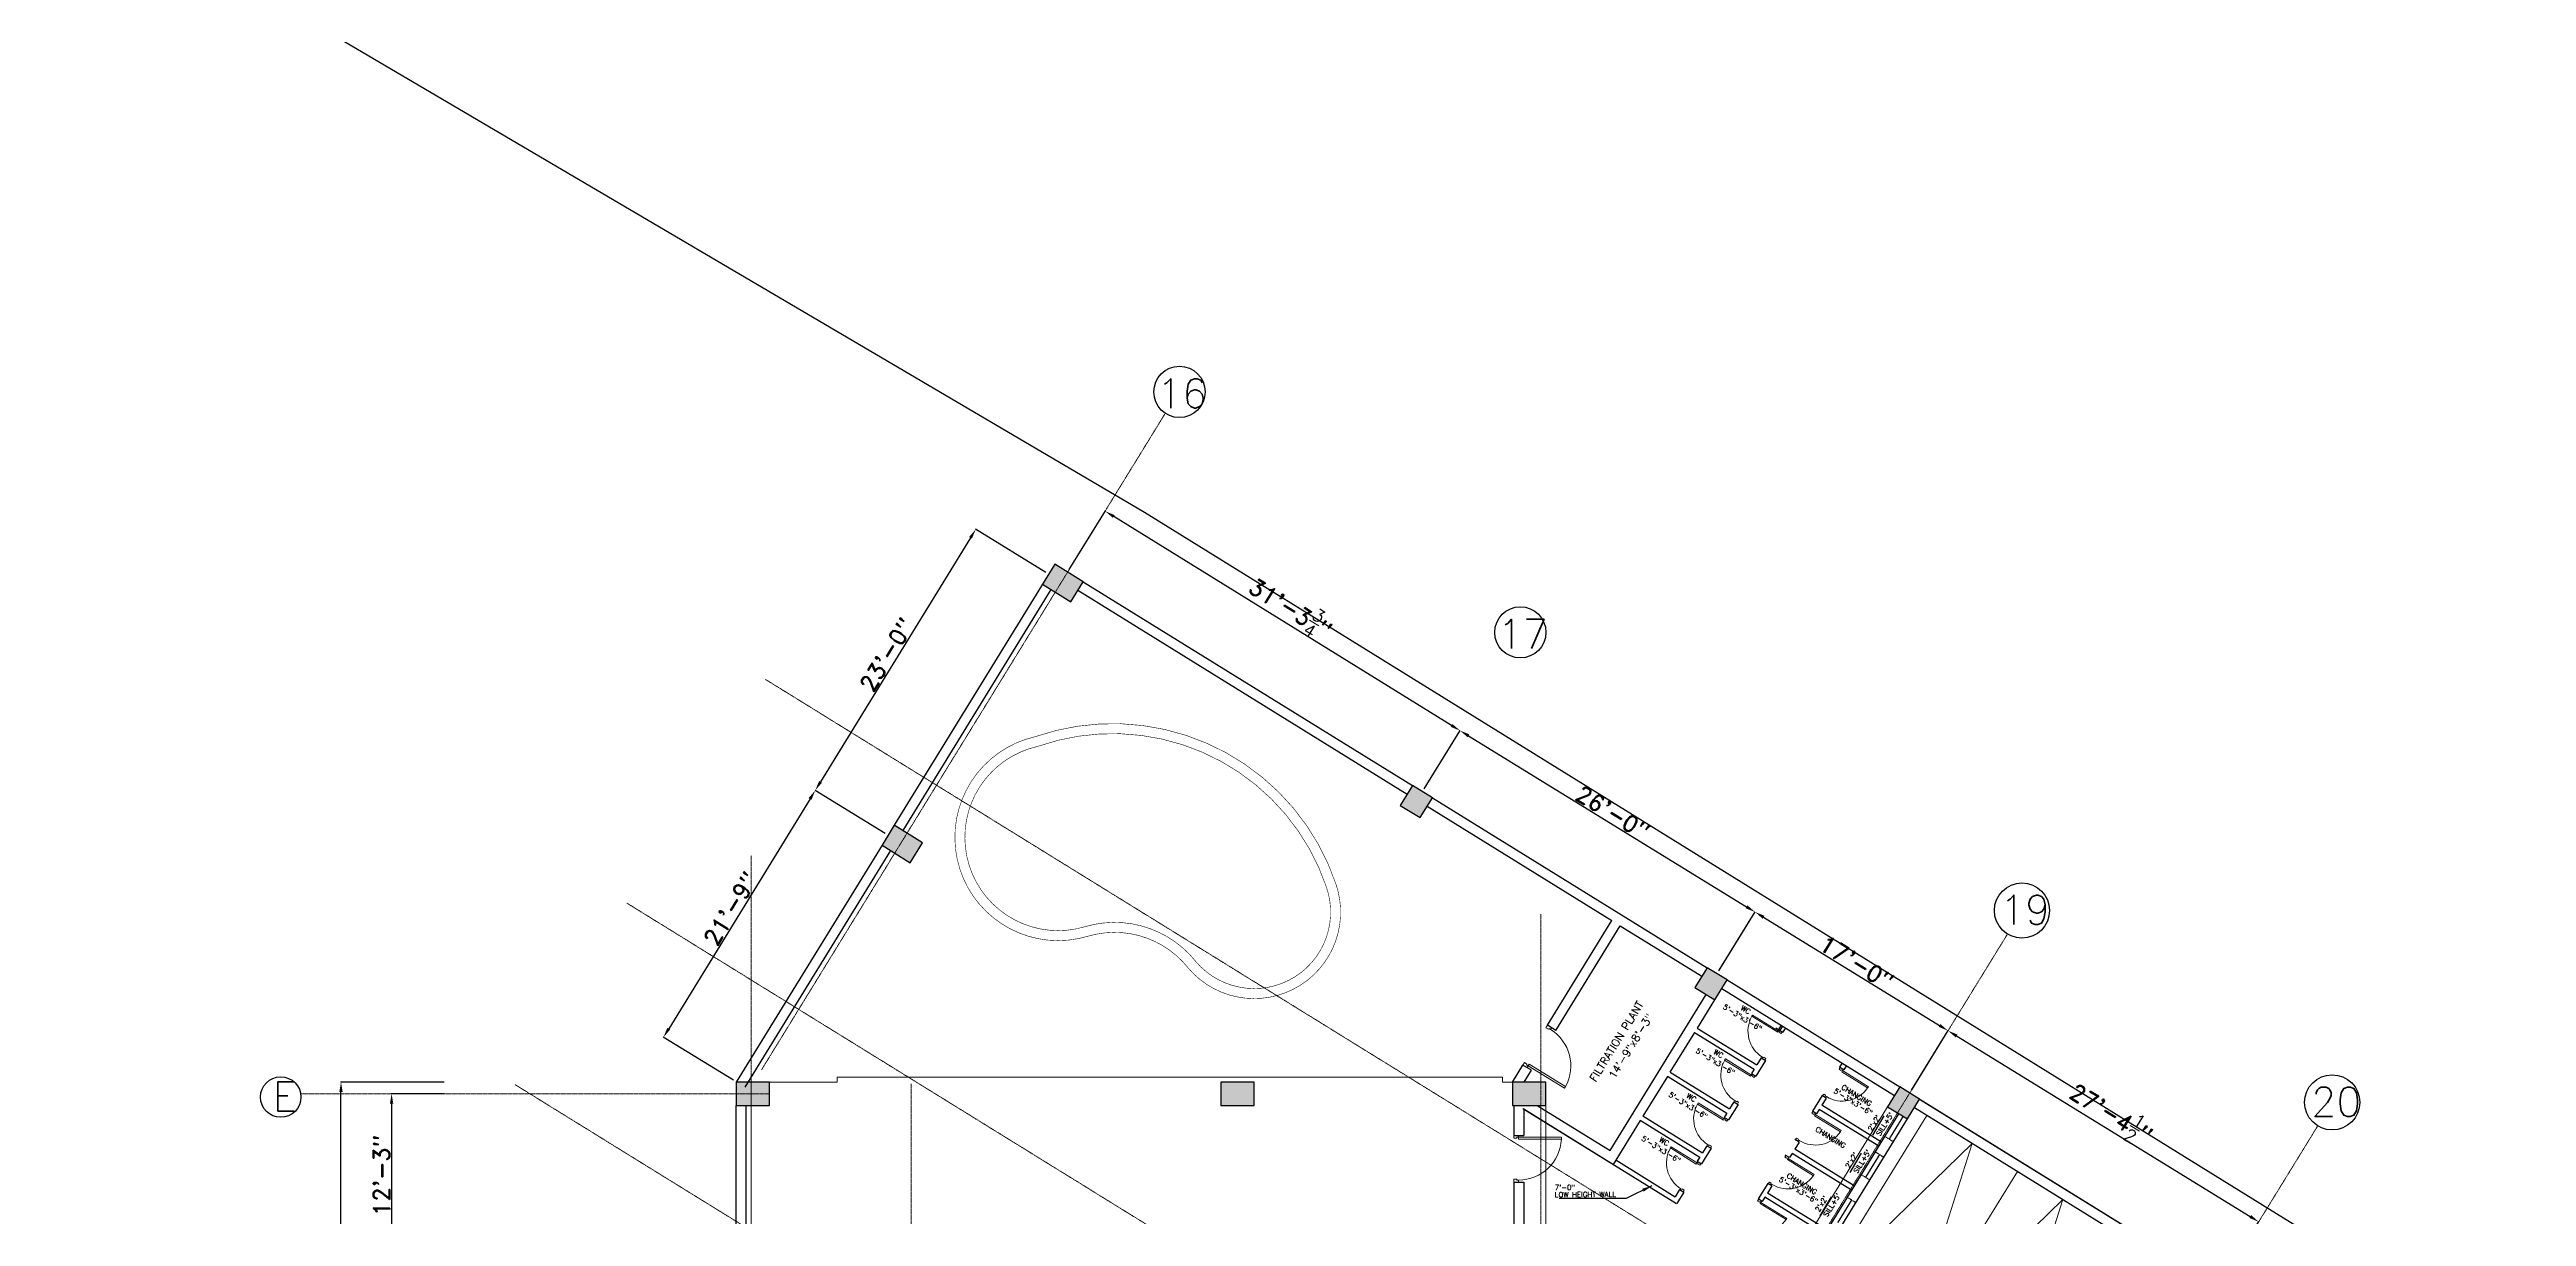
# Model space of a CAD drawing. Header units: inches. Extents: x -110725 to 51121, y 8404 to 44825.
# Drawn here: x -58520 to -56289, y 22193 to 23244 of the extents above; entities that cross this region are included whole.
import ezdxf
from ezdxf.enums import TextEntityAlignment as Align

# ---------------------------------------------------------------- set-up
doc = ezdxf.new("R2010")
doc.units = ezdxf.units.IN
doc.header["$LTSCALE"] = 0.1
doc.header["$MEASUREMENT"] = 0
doc.linetypes.add('CENTER', pattern=[2, 1.25, -0.25, 0.25, -0.25])
doc.linetypes.add('DASHED', pattern=[0.75, 0.5, -0.25])
doc.layers.get('0').update_dxf_attribs({"color": 1, "lineweight": 0})
doc.layers.get('Defpoints').update_dxf_attribs({"lineweight": 0})
for name, color, linetype in [('building', 6, 'Continuous'), ('Column Hatch', 7, 'Continuous'), ('COLUMNS', 200, 'Continuous'), ('GF', 1, 'Continuous'), ('GFT', 4, 'Continuous'), ('GFW', 5, 'Continuous')]:
    doc.layers.add(name, color=color, linetype=linetype)
for name, color, linetype, lineweight in [('CAR', 4, 'Continuous', 0), ('dim', 252, 'Continuous', 0), ('DOOR', 32, 'Continuous', 0), ('GRID', 8, 'CENTER', 0), ('POOL', 2, 'Continuous', 0), ('terj block plan', 30, 'Continuous', 0)]:
    doc.layers.add(name, color=color, linetype=linetype, lineweight=lineweight)
doc.styles.add('ROMAND', font='romand.shx')
doc.dimstyles.new('DIM', dxfattribs={"dimtxt": 15, "dimasz": 9, "dimexe": 0.25, "dimexo": 3, "dimgap": 0.125, "dimtad": 1, "dimdec": 3, "dimzin": 3, "dimdsep": 46, "dimlunit": 4, "dimtxsty": 'ROMAND', "dimcen": 0.125, "dimaunit": 1, "dimadec": 0, "dimazin": 0, "dimtfac": 0.75, "dimtdec": 3, "dimtix": 1, "dimtofl": 0, "dimtmove": 2, "dimatfit": 3, "dimfxl": 1, "dimtolj": 1, "dimtzin": 3, "dimarcsym": 1})

# ---------------------------------------------------------------- blocks, each defined once
blk = doc.blocks.new('*D2935')
at = {"layer": 'Defpoints', "color": 0, "transparency": 16777216}
for p in [(-56844.6, 22303.9), (-56530.3, 22187.9), (-56564.8, 22131.8)]:
    blk.add_point(p, dxfattribs=at)
at = {"layer": 'dim', "color": 0, "lineweight": -2, "transparency": 16777216}
for p, q in [((-56843, 22306.5), (-56810, 22360.2)), ((-56802.4, 22355.3), (-56537.9, 22192.7)), ((-56563.2, 22134.4), (-56530.1, 22188.2))]:
    blk.add_line(p, q, dxfattribs=at)
at = {"layer": 'dim', "color": 0, "transparency": 16777216}
for points in [[(-56801.6, 22356.6), (-56803.2, 22354), (-56810.1, 22360)], [(-56537.1, 22193.9), (-56538.7, 22191.4), (-56530.3, 22187.9)]]:
    blk.add_solid(points, dxfattribs=at)
at = {"layer": 'dim', "color": 0, "transparency": 16777216, "insert": (-56663.2, 22285.3), "char_height": 15, "attachment_point": 5, "rotation": 328.4097, "style": 'ROMAND'}
blk.add_mtext('\\A1;27\'-4{\\H0.75x;\\S1/2;}"', dxfattribs=at)
blk = doc.blocks.new('*D2947')
at = {"layer": 'Defpoints', "color": 0, "transparency": 16777216}
for p in [(-57569.1, 22827.9), (-57603.1, 22773), (-57283.4, 22575.3)]:
    blk.add_point(p, dxfattribs=at)
at = {"layer": 'dim', "color": 0, "lineweight": -2, "transparency": 16777216}
for p, q in [((-57601.5, 22775.5), (-57569, 22828.1)), ((-57257.2, 22635), (-57561.4, 22823.1)), ((-57281.9, 22577.9), (-57249.4, 22630.4))]:
    blk.add_line(p, q, dxfattribs=at)
at = {"layer": 'dim', "color": 0, "transparency": 16777216}
for points in [[(-57560.7, 22824.4), (-57562.2, 22821.9), (-57569.1, 22827.9)], [(-57256.4, 22636.2), (-57257.9, 22633.7), (-57249.5, 22630.2)]]:
    blk.add_solid(points, dxfattribs=at)
at = {"layer": 'dim', "color": 0, "transparency": 16777216, "insert": (-57402.3, 22740.3), "char_height": 15, "attachment_point": 5, "rotation": 328.2649, "style": 'ROMAND'}
blk.add_mtext('\\A1;31\'-3{\\H0.75x;\\S3/4;}"', dxfattribs=at)
blk = doc.blocks.new('*D2948')
at = {"layer": 'Defpoints', "color": 0, "transparency": 16777216}
for p in [(-57283.4, 22575.3), (-56983.9, 22466.9), (-57017.7, 22411.9)]:
    blk.add_point(p, dxfattribs=at)
at = {"layer": 'dim', "color": 0, "lineweight": -2, "transparency": 16777216}
for p, q in [((-57281.9, 22577.9), (-57249.5, 22630.5)), ((-57242, 22625.6), (-56991.5, 22471.6)), ((-57016.1, 22414.4), (-56983.7, 22467.1))]:
    blk.add_line(p, q, dxfattribs=at)
at = {"layer": 'dim', "color": 0, "transparency": 16777216}
for points in [[(-57241.2, 22626.9), (-57242.7, 22624.3), (-57249.6, 22630.3)], [(-56990.7, 22472.9), (-56992.3, 22470.3), (-56983.9, 22466.9)]]:
    blk.add_solid(points, dxfattribs=at)
at = {"layer": 'dim', "color": 0, "transparency": 16777216, "insert": (-57112, 22556.3), "char_height": 15, "attachment_point": 5, "rotation": 328.4097, "style": 'ROMAND'}
blk.add_mtext('\\A1;26\'-0"', dxfattribs=at)
blk = doc.blocks.new('*D2949')
at = {"layer": 'Defpoints', "color": 0, "transparency": 16777216}
for p in [(-57018.1, 22411.2), (-56810.1, 22360), (-56844.3, 22304.4)]:
    blk.add_point(p, dxfattribs=at)
at = {"layer": 'dim', "color": 0, "lineweight": -2, "transparency": 16777216}
for p, q in [((-57016.5, 22413.8), (-56983.7, 22467.1)), ((-56976.2, 22462.2), (-56817.8, 22364.7)), ((-56842.8, 22306.9), (-56810, 22360.2))]:
    blk.add_line(p, q, dxfattribs=at)
at = {"layer": 'dim', "color": 0, "transparency": 16777216}
for points in [[(-56975.4, 22463.5), (-56977, 22460.9), (-56983.9, 22466.9)], [(-56817, 22366), (-56818.5, 22363.5), (-56810.1, 22360)]]:
    blk.add_solid(points, dxfattribs=at)
at = {"layer": 'dim', "color": 0, "transparency": 16777216, "insert": (-56892.2, 22421.2), "char_height": 15, "attachment_point": 5, "rotation": 328.4097, "style": 'ROMAND'}
blk.add_mtext('\\A1;17\'-0"', dxfattribs=at)
blk = doc.blocks.new('*D2964')
at = {"layer": 'Defpoints', "color": 0, "transparency": 16777216}
for p in [(-58161.4, 22303.3), (-58211.8, 22156.3), (-58161.4, 22156.3)]:
    blk.add_point(p, dxfattribs=at)
at = {"layer": 'dim', "color": 0, "lineweight": -2, "transparency": 16777216}
for p, q in [((-58164.4, 22303.3), (-58212.1, 22303.3)), ((-58211.8, 22294.3), (-58211.8, 22165.3)), ((-58164.4, 22156.3), (-58212.1, 22156.3))]:
    blk.add_line(p, q, dxfattribs=at)
at = {"layer": 'dim', "color": 0, "transparency": 16777216}
for points in [[(-58213.3, 22294.3), (-58210.3, 22294.3), (-58211.8, 22303.3)], [(-58213.3, 22165.3), (-58210.3, 22165.3), (-58211.8, 22156.3)]]:
    blk.add_solid(points, dxfattribs=at)
at = {"layer": 'dim', "color": 0, "transparency": 16777216, "insert": (-58220.9, 22229.8), "char_height": 15, "attachment_point": 5, "rotation": 90, "style": 'ROMAND'}
blk.add_mtext('\\A1;12\'-3"', dxfattribs=at)
blk = doc.blocks.new('*D2965')
at = {"layer": 'Defpoints', "color": 0, "transparency": 16777216}
for p in [(-58257.4, 22313.8), (-58161.4, 22313.8), (-58161.4, 20581.3)]:
    blk.add_point(p, dxfattribs=at)
at = {"layer": 'dim', "color": 0, "lineweight": -2, "transparency": 16777216}
for p, q in [((-58164.4, 22313.8), (-58257.7, 22313.8)), ((-58257.4, 20590.3), (-58257.4, 22304.8)), ((-58164.4, 20581.3), (-58257.7, 20581.3))]:
    blk.add_line(p, q, dxfattribs=at)
at = {"layer": 'dim', "color": 0, "transparency": 16777216}
for points in [[(-58258.9, 22304.8), (-58255.9, 22304.8), (-58257.4, 22313.8)], [(-58258.9, 20590.3), (-58255.9, 20590.3), (-58257.4, 20581.3)]]:
    blk.add_solid(points, dxfattribs=at)
at = {"layer": 'dim', "color": 0, "transparency": 16777216, "insert": (-58270.7, 21447.5), "char_height": 15, "attachment_point": 5, "rotation": 90, "style": 'ROMAND'}
blk.add_mtext('\\A1;144\'-4{\\H0.75x;\\S1/2;}"', dxfattribs=at)
blk = doc.blocks.new('*D2967')
at = {"layer": 'Defpoints', "color": 0, "transparency": 16777216}
for p in [(-57620.1, 22771.2), (-57830.3, 22576.4), (-57764.7, 22536.1)]:
    blk.add_point(p, dxfattribs=at)
at = {"layer": 'dim', "color": 0, "lineweight": -2, "transparency": 16777216}
for p, q in [((-57690.5, 22803.9), (-57825.6, 22584.1)), ((-57622.7, 22772.8), (-57686, 22811.7)), ((-57767.2, 22537.6), (-57830.5, 22576.5))]:
    blk.add_line(p, q, dxfattribs=at)
at = {"layer": 'dim', "color": 0, "transparency": 16777216}
for points in [[(-57691.7, 22804.7), (-57689.2, 22803.1), (-57685.8, 22811.5)], [(-57826.8, 22584.9), (-57824.3, 22583.3), (-57830.3, 22576.4)]]:
    blk.add_solid(points, dxfattribs=at)
at = {"layer": 'dim', "color": 0, "transparency": 16777216, "insert": (-57765.7, 22698.7), "char_height": 15, "attachment_point": 5, "rotation": 58.4245, "style": 'ROMAND'}
blk.add_mtext('\\A1;23\'-0"', dxfattribs=at)
blk = doc.blocks.new('*D2968')
at = {"layer": 'Defpoints', "color": 0, "transparency": 16777216}
for p in [(-57764.7, 22536.1), (-57967, 22354.1), (-57901.4, 22313.8)]:
    blk.add_point(p, dxfattribs=at)
at = {"layer": 'dim', "color": 0, "lineweight": -2, "transparency": 16777216}
for p, q in [((-57767.2, 22537.7), (-57830.5, 22576.5)), ((-57835, 22568.8), (-57962.2, 22361.8)), ((-57903.9, 22315.4), (-57967.2, 22354.3))]:
    blk.add_line(p, q, dxfattribs=at)
at = {"layer": 'dim', "color": 0, "transparency": 16777216}
for points in [[(-57836.3, 22569.5), (-57833.7, 22568), (-57830.3, 22576.4)], [(-57963.5, 22362.6), (-57961, 22361), (-57967, 22354.1)]]:
    blk.add_solid(points, dxfattribs=at)
at = {"layer": 'dim', "color": 0, "transparency": 16777216, "insert": (-57906.3, 22470), "char_height": 15, "attachment_point": 5, "rotation": 58.4099, "style": 'ROMAND'}
blk.add_mtext('\\A1;21\'-9"', dxfattribs=at)
blk = doc.blocks.new('D2')
for p, q in [((-3, 34.9), (-1.5, 34.9)), ((-3, 1.9), (-3, 34.9)), ((-1.5, 34.9), (-1.5, 1.9)), ((-34.5, 1.9), (-36, 1.9)), ((-36, 1.9), (-36, -1.9)), ((-34.5, 0.4), (-34.5, 1.9)), ((-33.8, 0.4), (-34.5, 0.4)), ((-33.8, -1.9), (-33.8, 0.4)), ((-1.5, 1.9), (-3, 1.9)), ((-2.2, 0.4), (-2.2, -1.9)), ((-1.5, 0.4), (-2.2, 0.4)), ((0, 1.9), (-1.5, 1.9)), ((-1.5, 1.9), (-1.5, 0.4)), ((0, -1.9), (0, 1.9)), ((-36, -1.9), (-33.8, -1.9)), ((-2.2, -1.9), (0, -1.9))]:
    blk.add_line(p, q)
blk.add_arc((-1.5, 1.9), 33, 92.6053, 180)
blk = doc.blocks.new('RE6')
at = {"layer": 'GFT'}
blk.add_line((-6043.3, 23449.5), (-6033, 23466.8), dxfattribs=at)
at = {"layer": 'GFT', "style": 'ROMAND'}
for s, p in [("2'x2'", (-6044.2, 23452.8, 10.9)), ("SILL+5'", (-6036.8, 23448.3, 10.9))]:
    blk.add_text(s, height=4.61, rotation=57.8753, dxfattribs=at).set_placement(p)
blk = doc.blocks.new('A$C27DA2153')
at = {"layer": 'CAR', "linetype": 'Continuous'}
for q in [(0, 192), (96, 192)]:
    blk.add_line((48, 0), q, dxfattribs=at)
blk.add_lwpolyline([(0, 0), (96, 0), (96, 192), (0, 192)], close=True, dxfattribs=at)

msp = doc.modelspace()

# ---------------------------------------------------------------- hatches: boundary and pattern name
at = {"layer": 'Column Hatch'}
for points in [[(-57614.53315, 22780.08743), (-57625.5371, 22762.20125), (-57600.02701, 22746.40659), (-57589.02633, 22764.2947)], [(-57274.51848, 22569.80261), (-57292.37882, 22580.84848), (-57303.37954, 22562.9603), (-57285.5192, 22551.91444)], [(-57733.64342, 22529.242), (-57759.15819, 22545.02181), (-57770.16213, 22527.13563), (-57744.65205, 22511.34097)], [(-57027.02526, 22416.73843), (-57038.02598, 22398.85025), (-57020.16564, 22387.80439), (-57009.16492, 22405.69256)], [(-57871.36658, 22313.7792), (-57901.36658, 22313.7792), (-57901.36658, 22292.7792), (-57871.36658, 22292.7792)], [(-57434.86658, 22313.7792), (-57464.86658, 22313.7792), (-57464.86658, 22292.7792), (-57434.86658, 22292.7792)], [(-57172.36658, 22313.7792), (-57202.36658, 22313.7792), (-57202.36658, 22292.7792), (-57172.36658, 22292.7792)], [(-56835.66452, 22298.38984), (-56853.52485, 22309.43571), (-56864.52557, 22291.54753), (-56846.66524, 22280.50166)]]:
    msp.add_hatch(color=256, dxfattribs=at).paths.add_polyline_path(points)

# ---------------------------------------------------------------- linework, layer by layer
at = {"layer": 'building', "linetype": 'Continuous', "elevation": 1.07221}
msp.add_lwpolyline([(-67290.79351, 20306.54046), (-67349.00061, 20691.55207), (-67353.35831, 20787.09078), (-63899.11011, 26306.46684), (-63590.83053, 26390.86365), (-57533.64826, 22826.982), (-53931.72373, 20595.17907), (-53992.32589, 20283.36427), (-67290.79351, 20306.54046)], dxfattribs=at)
at = {"layer": 'COLUMNS', "elevation": 1.07221}
for points in [[(-57614.53315, 22780.08743), (-57625.5371, 22762.20125), (-57600.02701, 22746.40659), (-57589.02633, 22764.2947)], [(-57303.37954, 22562.9603), (-57285.5192, 22551.91444), (-57274.51848, 22569.80261), (-57292.37882, 22580.84848)], [(-57303.37954, 22562.9603), (-57285.5192, 22551.91444), (-57274.51848, 22569.80261), (-57292.37882, 22580.84848)], [(-57759.15819, 22545.02181), (-57770.16213, 22527.13563), (-57744.65205, 22511.34097), (-57733.64342, 22529.242)], [(-57038.02598, 22398.85025), (-57020.16564, 22387.80439), (-57009.16492, 22405.69256), (-57027.02526, 22416.73843)], [(-57901.36658, 22292.7792), (-57871.36658, 22292.7792), (-57871.36658, 22313.7792), (-57901.36658, 22313.7792)], [(-57464.86658, 22292.7792), (-57434.86658, 22292.7792), (-57434.86658, 22313.7792), (-57464.86658, 22313.7792)], [(-57202.36658, 22292.7792), (-57172.36658, 22292.7792), (-57172.36658, 22313.7792), (-57202.36658, 22313.7792)], [(-56864.52557, 22291.54753), (-56846.66524, 22280.50166), (-56835.66452, 22298.38984), (-56853.52485, 22309.43571)]]:
    msp.add_lwpolyline(points, close=True, dxfattribs=at)
at = {"layer": 'GF'}
for p, q in [((-57614.65833, 22780.13719, 1.07221), (-57759.15819, 22545.02181, 1.07221)), ((-57617.98975, 22757.52828, 1.07221), (-57751.49056, 22540.30933, 1.07221)), ((-57593.75993, 22756.64009, 1.07221), (-57297.11241, 22573.19387, 1.07221)), ((-57589.02633, 22764.2947, 1.07221), (-57292.37882, 22580.84848, 1.07221)), ((-57279.25241, 22562.14821, 1.07221), (-57112.90952, 22459.27211, 1.07221)), ((-57274.51848, 22569.80261, 1.07221), (-57027.02526, 22416.73843, 1.07221)), ((-57770.15891, 22527.13363, 1.07221), (-57901.36658, 22313.7792, 1.07221)), ((-57762.49257, 22522.41905, 1.07221), (-57893.70024, 22309.06462, 1.07221)), ((-57170.94037, 22364.89078, 1.07221), (-57112.90952, 22459.27211, 1.07221)), ((-57163.32394, 22360.20778, 1.07221), (-57105.30532, 22454.56923, 1.07221)), ((-57105.30532, 22454.56923, 1.07221), (-57031.75918, 22409.08403, 1.07221)), ((-57013.89885, 22398.03816, 1.07221), (-56858.25878, 22301.7813, 1.07221)), ((-57009.16492, 22405.69256, 1.07221), (-56853.52485, 22309.43571, 1.07221)), ((-57114.24159, 22251.98049, 1.07221), (-57027.81921, 22392.5378, 1.07221)), ((-57035.87865, 22362.24842, 1.07221), (-57020.16564, 22387.80439, 1.07221)), ((-57163.32394, 22360.20778, 1.07221), (-57170.94037, 22364.89078, 1.07221)), ((-57060.23381, 22322.63666, 1.07221), (-57038.2356, 22358.41502, 1.07221)), ((-57038.35756, 22358.49027, 1.07221), (-56984.77655, 22325.35266, 1.07221)), ((-57035.99059, 22362.31749, 1.07221), (-56982.40958, 22329.17988, 1.07221)), ((-56965.217, 22362.6383, 1.07221), (-56961.39598, 22360.26136, 1.07221)), ((-56960.31784, 22364.90055, 1.07221), (-56962.68481, 22361.07334, 1.07221)), ((-56962.68481, 22361.07334, 1.07221), (-56958.8576, 22358.70636, 1.07221)), ((-56961.39598, 22360.26136, 1.07221), (-56959.03237, 22364.10554, 1.07221)), ((-56956.49063, 22362.53358, 1.07221), (-56958.8576, 22358.70636, 1.07221)), ((-56974.63741, 22333.1916, 1.07221), (-56983.31631, 22319.15848, 1.07221)), ((-56978.46463, 22335.55857, 1.07221), (-56982.40958, 22329.17988, 1.07221)), ((-56978.46463, 22335.55857, 1.07221), (-56974.63741, 22333.1916, 1.07221)), ((-56905.4611, 22330.97395, 1.07221), (-56907.82807, 22327.14674, 1.07221)), ((-57202.36658, 22313.7792, 1.07221), (-57192.93872, 22329.11268, 1.07221)), ((-57185.32229, 22324.42968, 1.07221), (-57192.93872, 22329.11268, 1.07221)), ((-57191.87079, 22313.7792, 1.07221), (-57185.32229, 22324.42968, 1.07221)), ((-57084.58897, 22283.02491, 1.07221), (-57062.59076, 22318.80327, 1.07221)), ((-57062.81627, 22318.94238, 1.07221), (-57009.23526, 22285.80478, 1.07221)), ((-57060.4493, 22322.7696, 1.07221), (-57006.86829, 22289.63199, 1.07221)), ((-56984.77655, 22325.35266, 1.07221), (-56987.14352, 22321.52545, 1.07221)), ((-56987.14352, 22321.52545, 1.07221), (-56983.31631, 22319.15848, 1.07221)), ((-56904.00085, 22324.77977, 1.07221), (-56907.82807, 22327.14674, 1.07221)), ((-56901.63388, 22328.60698, 1.07221), (-56904.00085, 22324.77977, 1.07221)), ((-57901.36658, 22166.7792, 1.07221), (-57901.36658, 22292.7792, 1.07221)), ((-57892.36658, 22166.7792, 1.07221), (-57892.36658, 22292.7792, 1.07221)), ((-57201.22587, 22292.7792, 1.07221), (-57201.22587, 22265.75394, 1.07221)), ((-57192.88989, 22290.03902, 1.07221), (-57054.5569, 22204.48586, 1.07221)), ((-57192.22587, 22289.62835, 1.07221), (-57111.30109, 22239.57976, 1.07221)), ((-57192.22587, 22289.62835, 1.07221), (-57192.22587, 22265.75394, 1.07221)), ((-57180.21004, 22292.7792, 1.07221), (-57114.24159, 22251.98049, 1.07221)), ((-57009.23526, 22285.80478, 1.07221), (-57011.60223, 22281.97756, 1.07221)), ((-56999.09612, 22293.64371, 1.07221), (-57007.77502, 22279.61059, 1.07221)), ((-57002.92334, 22296.01068, 1.07221), (-57006.86829, 22289.63199, 1.07221)), ((-57002.92334, 22296.01068, 1.07221), (-56999.09612, 22293.64371, 1.07221)), ((-56951.29104, 22127.63419, 1.07221), (-56854.3699, 22285.26667, 1.07221)), ((-56923.60788, 22301.63197, 1.07221), (-56932.28678, 22287.59885, 1.07221)), ((-56928.45956, 22285.23188, 1.07221), (-56932.28678, 22287.59885, 1.07221)), ((-56926.09259, 22289.0591, 1.07221), (-56928.45956, 22285.23188, 1.07221)), ((-56872.51158, 22255.92149, 1.07221), (-56926.09259, 22289.0591, 1.07221)), ((-56919.78067, 22299.265, 1.07221), (-56923.72562, 22292.88631, 1.07221)), ((-56870.14461, 22259.7487, 1.07221), (-56923.72562, 22292.88631, 1.07221)), ((-56919.78067, 22299.265, 1.07221), (-56923.60788, 22301.63197, 1.07221)), ((-56840.39844, 22290.73543, 1.07221), (-56578.8721, 22128.99235, 1.07221)), ((-56835.66452, 22298.38984, 1.07221), (-56574.13817, 22136.64676, 1.07221)), ((-57201.22587, 22265.75394, 1.07221), (-57192.22587, 22265.75394, 1.07221)), ((-57111.30109, 22239.57976, 1.07221), (-57086.94593, 22279.19152, 1.07221)), ((-57087.27498, 22279.3945, 1.07221), (-57033.69397, 22246.25689, 1.07221)), ((-57084.90801, 22283.22171, 1.07221), (-57031.327, 22250.08411, 1.07221)), ((-57011.60223, 22281.97756, 1.07221), (-57007.77502, 22279.61059, 1.07221)), ((-56943.6366, 22122.90024, 1.07221), (-56846.71547, 22280.53272, 1.07221)), ((-57109.36672, 22243.67383, 1.07221), (-57055.78571, 22210.53622, 1.07221)), ((-57033.69397, 22246.25689, 1.07221), (-57036.06094, 22242.42968, 1.07221)), ((-57036.06094, 22242.42968, 1.07221), (-57032.23373, 22240.06271, 1.07221)), ((-57023.55483, 22254.09583, 1.07221), (-57032.23373, 22240.06271, 1.07221)), ((-57027.38204, 22256.4628, 1.07221), (-57031.327, 22250.08411, 1.07221)), ((-57027.38204, 22256.4628, 1.07221), (-57023.55483, 22254.09583, 1.07221)), ((-56952.91827, 22245.68399, 1.07221), (-56956.74549, 22248.05097, 1.07221)), ((-56950.5513, 22249.51121, 1.07221), (-56952.91827, 22245.68399, 1.07221)), ((-56896.97029, 22216.3736, 1.07221), (-56950.5513, 22249.51121, 1.07221)), ((-56944.23937, 22259.71712, 1.07221), (-56948.18433, 22253.33842, 1.07221)), ((-56894.60332, 22220.20082, 1.07221), (-56948.18433, 22253.33842, 1.07221)), ((-56944.23937, 22259.71712, 1.07221), (-56948.06659, 22262.08409, 1.07221)), ((-57201.22587, 22223.75394, 1.07221), (-57201.22587, 22144.59453, 1.07221)), ((-57201.22587, 22223.75394, 1.07221), (-57192.22587, 22223.75394, 1.07221)), ((-57192.22587, 22223.75394, 1.07221), (-57192.22587, 22163.7161, 1.07221)), ((-56972.5253, 22222.5362, 1.07221), (-56981.2042, 22208.50308, 1.07221)), ((-56968.69808, 22220.16923, 1.07221), (-56972.64304, 22213.79054, 1.07221)), ((-56968.69808, 22220.16923, 1.07221), (-56972.5253, 22222.5362, 1.07221)), ((-57051.84075, 22216.91491, 1.07221), (-57055.78571, 22210.53622, 1.07221)), ((-57048.01354, 22214.54794, 1.07221), (-57054.32546, 22204.34203, 1.07221)), ((-57051.84075, 22216.91491, 1.07221), (-57048.01354, 22214.54794, 1.07221)), ((-56977.37698, 22206.13611, 1.07221), (-56981.2042, 22208.50308, 1.07221)), ((-56975.01001, 22209.96332, 1.07221), (-56977.37698, 22206.13611, 1.07221)), ((-56921.429, 22176.82572, 1.07221), (-56975.01001, 22209.96332, 1.07221)), ((-56919.06203, 22180.65293, 1.07221), (-56972.64304, 22213.79054, 1.07221))]:
    msp.add_line(p, q, dxfattribs=at)
at = {"layer": 'GFT'}
for centre, radius in [((-57502.27837, 22935.34698, 22.91185), 23.0918), ((-57502.27837, 22935.34698, 22.91185), 23.0918), ((-57195.2877, 22718.78865, 22.91185), 23.0918), ((-56743.53708, 22468.23278, 22.91185), 24.8276), ((-58311.66378, 22300.2792, 1.07221), 18.23575), ((-56464.1357, 22295.46959, 22.91185), 24.8276)]:
    msp.add_circle(centre, radius, dxfattribs=at)
at = {"layer": 'GFW', "linetype": 'DASHED'}
for p, q in [((-56854.33189, 22285.21572, 1.07221), (-56846.66516, 22280.50179, 1.07221)), ((-56854.33189, 22285.21572, 1.07221), (-56846.66516, 22280.50179, 1.07221)), ((-56866.90238, 22264.77109, 1.07221), (-56859.23564, 22260.05716, 1.07221)), ((-56866.90238, 22264.77109, 1.07221), (-56859.24795, 22260.03715, 1.07221)), ((-56875.53869, 22250.83776, 1.07221), (-56867.87195, 22246.12383, 1.07221)), ((-56888.10918, 22230.39313, 1.07221), (-56880.45474, 22225.65918, 1.07221)), ((-56900.67966, 22209.9485, 1.07221), (-56893.01293, 22205.23457, 1.07221))]:
    msp.add_line(p, q, dxfattribs=at)
at = {"layer": 'GFW', "linetype": 'DASHED', "const_width": 1.25, "elevation": 1.07221}
for points in [[(-56850.49853, 22282.85876), (-56863.07516, 22262.40412)], [(-56850.49853, 22282.85876), (-56863.06901, 22262.41413)], [(-56871.70532, 22248.48079), (-56884.28196, 22228.02616)], [(-56896.84629, 22207.59153), (-56909.42293, 22187.1369)]]:
    msp.add_lwpolyline(points, dxfattribs=at)
at = {"layer": 'GRID'}
for p, q in [((-57515.04572, 22916.09194, 1.07221), (-57878.57469, 22324.96073, 1.07221)), ((-57875.19907, 22676.46292, 1.07221), (-54293.59799, 20461.39283, 1.07221)), ((-57887.86658, 21643.2792, 1.07221), (-57887.86658, 22517.7792, 1.07221)), ((-57999.85919, 22474.89692, 1.07221), (-54418.25811, 20259.82683, 1.07221)), ((-57176.86658, 22464.92389, 1.07221), (-57176.86658, 20403.03634, 1.07221)), ((-56756.5889, 22447.01819, 1.07221), (-57074.8241, 21929.53876, 1.07221)), ((-58100.84967, 22311.60294, 1.07221), (-54519.24859, 20096.53285, 1.07221)), ((-57887.86658, 22312.2792, 1.07221), (-57887.86658, 20581.2792, 1.07221)), ((-57743.86658, 22312.2792, 1.07221), (-57743.86658, 20581.2792, 1.07221)), ((-57871.36658, 22303.2792, 1.07221), (-58293.67649, 22303.2792, 1.07221)), ((-56477.20222, 22274.22925, 1.07221), (-56896.01546, 21593.20076, 1.07221)), ((-57887.86658, 22204.99356, 1.07221), (-57887.86658, 21936.03758, 1.07221)), ((-57887.86658, 21936.03758, 1.07221), (-57887.86658, 22204.99356, 1.07221))]:
    msp.add_line(p, q, dxfattribs=at)
at = {"layer": 'POOL', "linetype": 'DASHED', "const_width": 0.5, "elevation": 1.07221}
for points in [[(-57584.82823, 22445.07001, -0.3064269857), (-57494.57612, 22416.67541, 0.8312444417), (-57361.38629, 22492.1814, 0.4170835372), (-57632.32131, 22624.79945, 1.0335917415)], [(-57587.40753, 22453.6925, -0.3060553515), (-57487.61249, 22422.37839, 0.8306883849), (-57369.90454, 22489.27615, 0.4178522898), (-57629.83529, 22616.13442, 1.0366358817)]]:
    msp.add_lwpolyline(points, format="xyb", close=True, dxfattribs=at)
at = {"layer": 'terj block plan', "linetype": 'Continuous', "elevation": 1.07221}
msp.add_lwpolyline([(-57901.36658, 20563.53135), (-54331.7441, 20563.53135), (-54290.97679, 20563.53135, 0.7328203079), (-54248.47689, 20698.07354), (-56853.5188, 22309.44548), (-57011.80133, 22052.13108), (-57172.36658, 22151.43396), (-57172.36658, 22313.7792), (-57211.36658, 22313.7792), (-57211.36658, 22318.2792), (-57810.61658, 22318.2792), (-57810.61658, 22313.7792), (-57901.36658, 22313.7792), (-57901.36658, 22156.2792), (-57982.35993, 22156.2792, 0.9999617823), (-57982.36658, 21982.2792), (-57982.36658, 21725.7792), (-58036.36658, 21725.7792), (-58036.36658, 21368.7792), (-57982.36658, 21368.7792), (-57982.37323, 21112.2792, 0.999923566), (-57982.35993, 20938.2792), (-57901.36658, 20938.2792), (-57901.36658, 20755.2792)], format="xyb", close=True, dxfattribs=at)

# ---------------------------------------------------------------- block references
at = {"layer": 'CAR', "linetype": 'Continuous'}
for p, rotation in [((-56747.47881, 22233.26857, 1.07221), 148.2649466748625), ((-56665.83182, 22182.77334, 1.07221), 148.2649466748541)]:
    msp.add_blockref('A$C27DA2153', p, dxfattribs=dict(at, rotation=rotation))
at = {"layer": 'DOOR', "extrusion": (7.65666e-07, -4.73532e-07, -1), "xscale": -0.8333359914174956, "zscale": -0.8333359914174956, "rotation": 301.7350533251503}
for p, yscale in [((56960.77121, 22359.88985, -1.12641), 0.8333359914174955), ((56985.22991, 22320.34196, -1.12641), 0.8333359914174957), ((57009.68862, 22280.79408, -1.12641), 0.8333359914174957), ((57034.14733, 22241.24619, -1.12641), 0.8333359914174957)]:
    msp.add_blockref('D2', p, dxfattribs=dict(at, yscale=yscale))
at = {"layer": 'DOOR', "extrusion": (-7.669e-07, 4.71532e-07, -1), "xscale": -1.166666666666655, "yscale": 1.166666666666655, "zscale": -1.166666666666655, "rotation": 121.5854923295204}
msp.add_blockref('D2', (57191.07527, 22327.96693, -1.01782), dxfattribs=at)
at = {"layer": 'DOOR', "extrusion": (-7.65666e-07, 4.73532e-07, -1), "rotation": 121.735053325147}
for p, xscale, yscale, zscale in [((56905.91446, 22325.96325, -1.01806), 0.833335991417495, 0.833335991417495, -0.8333359914175107), ((56930.37317, 22286.41537, -1.01806), 0.8333359914174954, 0.8333359914174954, -0.8333359914175108), ((56954.83188, 22246.86748, -1.01806), 0.8333359914174954, 0.8333359914174954, -0.8333359914175108), ((56979.29059, 22207.31959, -1.01806), 0.8333359914174954, 0.8333359914174954, -0.8333359914175108)]:
    msp.add_blockref('D2', p, dxfattribs=dict(at, xscale=xscale, yscale=yscale, zscale=zscale))
at = {"layer": 'DOOR', "extrusion": (-9.00265e-07, 2.67194e-20, -1), "xscale": 1.166666666666774, "yscale": 1.166666666666774, "zscale": -1.166666666666774, "rotation": 90.00000000000173}
msp.add_blockref('D2', (57199.03837, 22265.75394, -1.02071), dxfattribs=at)
at = {"layer": 'GF'}
for p in [(-50834.49169, -1183.54689, 1.07221), (-50854.90054, -1217.11589, 1.07221), (-50882.05886, -1256.34656, 1.07221)]:
    msp.add_blockref('RE6', p, dxfattribs=at)

# ---------------------------------------------------------------- texts
at = {"layer": 'GFT', "style": 'ROMAND'}
for p in [(-57013.25728, 22380.27611, 11.99203), (-57037.71599, 22340.72822, 11.99203), (-56913.6379, 22304.47862, 11.99205), (-57062.1747, 22301.18034, 11.99203), (-57086.63341, 22261.63245, 11.99203), (-56962.89662, 22224.83099, 11.99205)]:
    msp.add_text('5\'-3"x3\'-6"', height=4.608, rotation=328.26494667, dxfattribs=at).set_placement(p)
at = {"layer": 'GFT', "char_height": 26.4, "attachment_point": 1, "style": 'ROMAND'}
for s, width, insert in [('{\\Fsimplex|c0;16}', 49.9852977, (-57522.64008, 22947.2216, 22.91185)), ('{\\Fsimplex|c0;16}', 49.9852977, (-57522.64008, 22947.2216, 22.91185)), ('{\\Fsimplex|c0;17}', 49.9852977, (-57215.64941, 22730.66327, 22.91185)), ('{\\Fsimplex|c0;19}', 49.9852977, (-56763.30857, 22482.1348, 22.91185)), ('{\\Fsimplex|c0;E}', 45.4062311, (-58318.78129, 22314.02291, 1.07221)), ('{\\Fsimplex|c0;20}', 49.9852977, (-56483.10335, 22309.14863, 22.91185))]:
    msp.add_mtext_dynamic_manual_height_columns(s, width=width, gutter_width=101.66862, heights=[0], dxfattribs=dict(at, insert=insert))
at = {"layer": 'GFT', "char_height": 4.608, "attachment_point": 7, "style": 'ROMAND'}
for s, insert, rotation in [('WC', (-56997.30724, 22379.28653, 1.07221), 328.26494667), ('WC', (-57021.76595, 22339.73864, 1.07221), 328.26494667), ('CHANGING', (-56906.7204, 22307.85681, 1.07221), 328.26494667), ('WC', (-57046.22466, 22300.19075, 1.07221), 328.26494667), ('WC', (-57070.68336, 22260.64287, 1.07221), 328.26494667), ('CHANGING', (-56930.13743, 22269.99325, 1.07221), 328.26494667), ('7\'-0"', (-57164.27192, 22216.46389, 1.07221), 0.41922995), ('CHANGING', (-56955.97912, 22228.20918, 1.07221), 328.26494667), ('LOW HEIGHT WALL', (-57164.27192, 22209.99687, 1.07221), 0.41922995)]:
    msp.add_mtext_dynamic_manual_height_columns(s, width=116.0095238, gutter_width=101.66862, heights=[0], dxfattribs=dict(at, insert=insert, rotation=rotation))
at = {"layer": 'POOL', "style": 'ROMAND'}
msp.add_text('14\'-9"x8\'-3"', height=7, rotation=58.27, dxfattribs=at).set_placement((-57095.74319, 22346.20892, 1.07221), align=Align.MIDDLE)
at = {"layer": 'POOL', "insert": (-57133.39255, 22317.0675, 1.07221), "char_height": 7, "attachment_point": 1, "rotation": 58.27, "style": 'ROMAND'}
msp.add_mtext_dynamic_manual_height_columns('FILTRATION PLANT', width=116.0095238, gutter_width=101.66862, heights=[0], dxfattribs=at)

# ---------------------------------------------------------------- dimensions: what is measured, and where the dimension line sits
at = {"layer": 'dim'}
for p1, p2, distance, picture, middle in [((-57283.44865, 22575.32555, 1.07221), (-57603.05151, 22772.98652, 1.07221), -64.54264, '*D2947', (-57402.33177, 22740.31785, 1.07221)), ((-57620.14393, 22771.21163, 1.07221), (-57764.66016, 22536.07872, 1.07221), -77.00748, '*D2967', (-57765.72183, 22698.70862, 1.07221)), ((-57283.44865, 22575.32555, 1.07221), (-57017.68228, 22411.88676, 1.07221), 64.57274, '*D2948', (-57111.99689, 22556.32217, 1.07221)), ((-57764.66016, 22536.07872, 1.07221), (-57901.36658, 22313.7792, 1.07221), -77.00903, '*D2968', (-57906.32303, 22470.01183, 1.07221)), ((-57018.09509, 22411.2155, 1.07221), (-56844.32477, 22304.35167, 1.07221), 65.36078, '*D2949', (-56892.22855, 22421.17086, 1.07221)), ((-56844.59468, 22303.91277, 1.07221), (-56564.77336, 22131.83058, 1.07221), 65.87603, '*D2935', (-56663.23446, 22285.27244, 1.07221))]:
    dim = msp.add_aligned_dim(p1=p1, p2=p2, distance=distance, dimstyle='DIM', dxfattribs=at)
    dim.commit()
    dim.dimension.update_dxf_attribs({"geometry": picture, "text_midpoint": middle})
for base, p1, p2, angle, picture, middle in [((-58257.4276, 22313.7792, 1.07221), (-58161.36658, 20581.2792, 1.07221), (-58161.36658, 22313.7792, 1.07221), 90, '*D2965', (-58270.6776, 21447.5292, 1.07221)), ((-58211.80294, 22156.2792, 1.07221), (-58161.36658, 22303.2792, 1.07221), (-58161.36658, 22156.2792, 1.07221), 270, '*D2964', (-58220.85651, 22229.7792, 1.07221))]:
    dim = msp.add_linear_dim(base=base, p1=p1, p2=p2, angle=angle, dimstyle='DIM', dxfattribs=at)
    dim.commit()
    dim.dimension.update_dxf_attribs({"geometry": picture, "text_midpoint": middle})

# ---------------------------------------------------------------- leaders
at = {"layer": 'GFT'}
msp.add_leader([(-57076.7534, 22220.3018, 1.07221), (-57100.0736, 22208.85142, 1.07221), (-57160.27378, 22208.85142, 1.07221)], dimstyle='DIM', dxfattribs=at)

doc.saveas('drawing.dxf')
